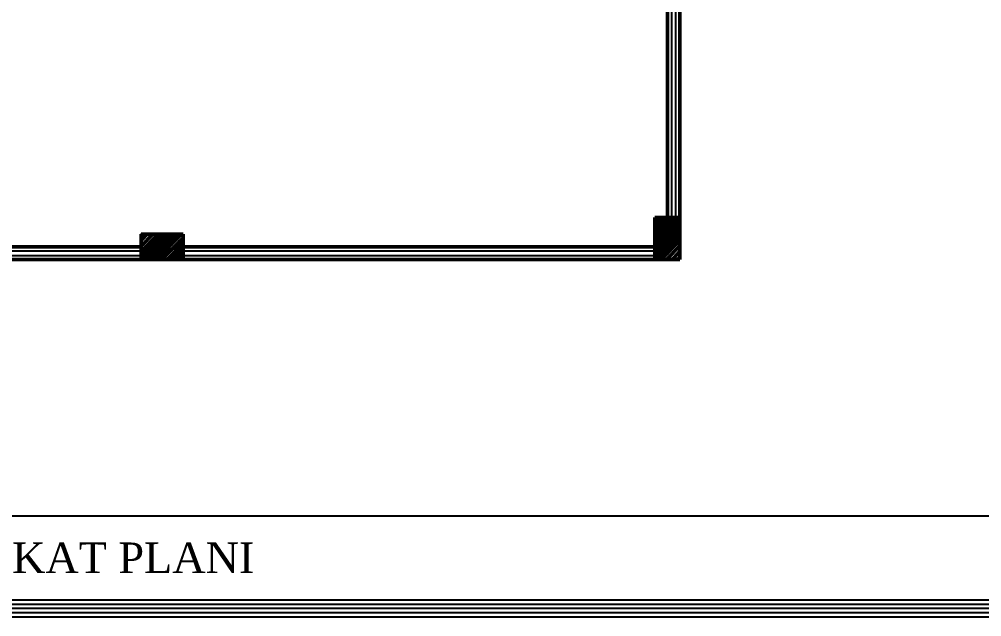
# Model space of a CAD drawing. Header units: millimetres. Extents: x 2046 to 14753, y 2361 to 29276.
# Drawn here: x 7256 to 8400, y 11152 to 11861 of the extents above; entities that cross this region are included whole.
import ezdxf

# ---------------------------------------------------------------- set-up
doc = ezdxf.new("R2010")
doc.units = ezdxf.units.MM
doc.layers.add('A.O. DUVAR', color=7, linetype='Continuous', lineweight=50)
doc.layers.add('yazi', color=251, linetype='Continuous', lineweight=25)
doc.styles.add('Elektrik Yazı', font='times.ttf')

msp = doc.modelspace()

# ---------------------------------------------------------------- linework, layer by layer
at = {"layer": 'A.O. DUVAR'}
for p, q in [((8026.152, 11977.858), (8026.152, 11625.858)), ((8041.152, 11977.858), (8041.152, 11575.858)), ((8011.152, 11625.858), (8041.152, 11625.858)), ((8011.152, 11575.858), (8011.152, 11625.858)), ((8041.152, 11625.858), (8041.152, 11575.858)), ((7401.152, 11605.858), (7451.152, 11605.858)), ((7401.152, 11575.858), (7401.152, 11605.858)), ((7451.152, 11605.858), (7451.152, 11575.858)), ((7401.152, 11590.858), (7221.152, 11590.858)), ((8011.152, 11590.858), (7451.152, 11590.858)), ((8041.152, 11575.858), (6641.152, 11575.858)), ((7451.152, 11575.858), (7401.152, 11575.858)), ((8041.152, 11575.858), (8011.152, 11575.858))]:
    msp.add_line(p, q, dxfattribs=at)
at = {"layer": 'A.O. DUVAR', "lineweight": 25, "ltscale": 4}
for p, q in [((8031.152, 11977.858), (8031.152, 11625.858)), ((8036.152, 11625.858), (8036.152, 11977.858)), ((8031.152, 11625.858), (8036.152, 11625.858)), ((7401.152, 11585.858), (7221.152, 11585.858)), ((7221.152, 11580.858), (7401.152, 11580.858)), ((7401.152, 11580.858), (7401.152, 11585.858)), ((8011.152, 11585.858), (7451.152, 11585.858)), ((7451.152, 11585.858), (7451.152, 11580.858)), ((7451.152, 11580.858), (8011.152, 11580.858)), ((8011.152, 11580.858), (8011.152, 11585.858))]:
    msp.add_line(p, q, dxfattribs=at)
at = {"layer": 'A.O. DUVAR', "linetype": 'Continuous', "ltscale": 10}
for p, q in [((8011.152, 11622.679), (8014.332, 11625.858)), ((8011.152, 11615.944), (8021.067, 11625.858)), ((8011.152, 11609.209), (8027.802, 11625.858)), ((8011.152, 11602.473), (8034.537, 11625.858)), ((8011.152, 11595.738), (8041.152, 11625.738)), ((8011.152, 11589.003), (8041.152, 11619.003)), ((8014.271, 11622.43), (8014.271, 11622.43)), ((8014.271, 11615.695), (8014.271, 11615.695)), ((8017.639, 11625.798), (8017.639, 11625.798)), ((8017.639, 11619.063), (8017.639, 11619.063)), ((8021.006, 11622.43), (8021.006, 11622.43)), ((8021.006, 11615.695), (8021.006, 11615.695)), ((8024.374, 11625.798), (8024.374, 11625.798)), ((8024.374, 11619.063), (8024.374, 11619.063)), ((8027.741, 11622.43), (8027.741, 11622.43)), ((8027.741, 11615.695), (8027.741, 11615.695)), ((8031.109, 11625.798), (8031.109, 11625.798)), ((8031.109, 11619.063), (8031.109, 11619.063)), ((8034.477, 11622.43), (8034.477, 11622.43)), ((8034.477, 11615.695), (8034.477, 11615.695)), ((8037.844, 11625.798), (8037.844, 11625.798)), ((8037.844, 11619.063), (8037.844, 11619.063)), ((7401.152, 11605.376), (7401.635, 11605.858)), ((7401.152, 11598.641), (7408.37, 11605.858)), ((7401.152, 11591.905), (7415.105, 11605.858)), ((7401.152, 11585.17), (7421.84, 11605.858)), ((7401.152, 11578.435), (7428.576, 11605.858)), ((7404.736, 11605.592), (7404.736, 11605.592)), ((7405.311, 11575.858), (7435.311, 11605.858)), ((7411.471, 11605.592), (7411.471, 11605.592)), ((7412.046, 11575.858), (7442.046, 11605.858)), ((7418.207, 11605.592), (7418.207, 11605.592)), ((7418.781, 11575.858), (7448.781, 11605.858)), ((7424.942, 11605.592), (7424.942, 11605.592)), ((7431.677, 11605.592), (7431.677, 11605.592)), ((7438.412, 11605.592), (7438.412, 11605.592)), ((7445.147, 11605.592), (7445.147, 11605.592)), ((8011.152, 11582.268), (8041.152, 11612.268)), ((8011.478, 11575.858), (8041.152, 11605.533)), ((8014.271, 11608.96), (8014.271, 11608.96)), ((8017.639, 11612.327), (8017.639, 11612.327)), ((8017.639, 11605.592), (8017.639, 11605.592)), ((8021.006, 11608.96), (8021.006, 11608.96)), ((8024.374, 11612.327), (8024.374, 11612.327)), ((8024.374, 11605.592), (8024.374, 11605.592)), ((8027.741, 11608.96), (8027.741, 11608.96)), ((8031.109, 11612.327), (8031.109, 11612.327)), ((8031.109, 11605.592), (8031.109, 11605.592)), ((8034.477, 11608.96), (8034.477, 11608.96)), ((8037.844, 11612.327), (8037.844, 11612.327)), ((8037.844, 11605.592), (8037.844, 11605.592)), ((7401.369, 11602.225), (7401.369, 11602.225)), ((7401.369, 11595.489), (7401.369, 11595.489)), ((7404.736, 11598.857), (7404.736, 11598.857)), ((7404.736, 11592.122), (7404.736, 11592.122)), ((7408.104, 11602.225), (7408.104, 11602.225)), ((7408.104, 11595.489), (7408.104, 11595.489)), ((7411.471, 11598.857), (7411.471, 11598.857)), ((7411.471, 11592.122), (7411.471, 11592.122)), ((7414.839, 11602.225), (7414.839, 11602.225)), ((7414.839, 11595.489), (7414.839, 11595.489)), ((7418.207, 11598.857), (7418.207, 11598.857)), ((7418.207, 11592.122), (7418.207, 11592.122)), ((7421.574, 11602.225), (7421.574, 11602.225)), ((7421.574, 11595.489), (7421.574, 11595.489)), ((7424.942, 11598.857), (7424.942, 11598.857)), ((7424.942, 11592.122), (7424.942, 11592.122)), ((7425.516, 11575.858), (7451.152, 11601.494)), ((7428.309, 11602.225), (7428.309, 11602.225)), ((7428.309, 11595.489), (7428.309, 11595.489)), ((7431.677, 11598.857), (7431.677, 11598.857)), ((7431.677, 11592.122), (7431.677, 11592.122)), ((7432.252, 11575.858), (7451.152, 11594.759)), ((7435.045, 11602.225), (7435.045, 11602.225)), ((7435.045, 11595.489), (7435.045, 11595.489)), ((7438.412, 11598.857), (7438.412, 11598.857)), ((7438.412, 11592.122), (7438.412, 11592.122)), ((7441.78, 11602.225), (7441.78, 11602.225)), ((7441.78, 11595.489), (7441.78, 11595.489)), ((7445.147, 11598.857), (7445.147, 11598.857)), ((7445.147, 11592.122), (7445.147, 11592.122)), ((7448.515, 11602.225), (7448.515, 11602.225)), ((7448.515, 11595.489), (7448.515, 11595.489)), ((8014.271, 11602.225), (8014.271, 11602.225)), ((8014.271, 11595.489), (8014.271, 11595.489)), ((8017.639, 11598.857), (8017.639, 11598.857)), ((8017.639, 11592.122), (8017.639, 11592.122)), ((8018.213, 11575.858), (8041.152, 11598.797)), ((8021.006, 11602.225), (8021.006, 11602.225)), ((8021.006, 11595.489), (8021.006, 11595.489)), ((8024.374, 11598.857), (8024.374, 11598.857)), ((8024.374, 11592.122), (8024.374, 11592.122)), ((8024.948, 11575.858), (8041.152, 11592.062)), ((8027.741, 11602.225), (8027.741, 11602.225)), ((8027.741, 11595.489), (8027.741, 11595.489)), ((8031.109, 11598.857), (8031.109, 11598.857)), ((8031.109, 11592.122), (8031.109, 11592.122)), ((8034.477, 11602.225), (8034.477, 11602.225)), ((8034.477, 11595.489), (8034.477, 11595.489)), ((8037.844, 11598.857), (8037.844, 11598.857)), ((8037.844, 11592.122), (8037.844, 11592.122)), ((7401.369, 11588.754), (7401.369, 11588.754)), ((7401.369, 11582.019), (7401.369, 11582.019)), ((7404.736, 11585.387), (7404.736, 11585.387)), ((7408.104, 11588.754), (7408.104, 11588.754)), ((7408.104, 11582.019), (7408.104, 11582.019)), ((7411.471, 11585.387), (7411.471, 11585.387)), ((7414.839, 11588.754), (7414.839, 11588.754)), ((7414.839, 11582.019), (7414.839, 11582.019)), ((7418.207, 11585.387), (7418.207, 11585.387)), ((7421.574, 11588.754), (7421.574, 11588.754)), ((7421.574, 11582.019), (7421.574, 11582.019)), ((7424.942, 11585.387), (7424.942, 11585.387)), ((7428.309, 11588.754), (7428.309, 11588.754)), ((7428.309, 11582.019), (7428.309, 11582.019)), ((7431.677, 11585.387), (7431.677, 11585.387)), ((7435.045, 11588.754), (7435.045, 11588.754)), ((7435.045, 11582.019), (7435.045, 11582.019)), ((7438.412, 11585.387), (7438.412, 11585.387)), ((7438.987, 11575.858), (7451.152, 11588.024)), ((7441.78, 11588.754), (7441.78, 11588.754)), ((7441.78, 11582.019), (7441.78, 11582.019)), ((7445.147, 11585.387), (7445.147, 11585.387)), ((7445.722, 11575.858), (7451.152, 11581.289)), ((7448.515, 11588.754), (7448.515, 11588.754)), ((7448.515, 11582.019), (7448.515, 11582.019)), ((8014.271, 11588.754), (8014.271, 11588.754)), ((8014.271, 11582.019), (8014.271, 11582.019)), ((8017.639, 11585.387), (8017.639, 11585.387)), ((8021.006, 11588.754), (8021.006, 11588.754)), ((8021.006, 11582.019), (8021.006, 11582.019)), ((8024.374, 11585.387), (8024.374, 11585.387)), ((8027.741, 11588.754), (8027.741, 11588.754)), ((8027.741, 11582.019), (8027.741, 11582.019)), ((8031.109, 11585.387), (8031.109, 11585.387)), ((8031.684, 11575.858), (8041.152, 11585.327)), ((8034.477, 11588.754), (8034.477, 11588.754)), ((8034.477, 11582.019), (8034.477, 11582.019)), ((8037.844, 11585.387), (8037.844, 11585.387)), ((7404.736, 11578.651), (7404.736, 11578.651)), ((7411.471, 11578.651), (7411.471, 11578.651)), ((7418.207, 11578.651), (7418.207, 11578.651)), ((7424.942, 11578.651), (7424.942, 11578.651)), ((7431.677, 11578.651), (7431.677, 11578.651)), ((7438.412, 11578.651), (7438.412, 11578.651)), ((7445.147, 11578.651), (7445.147, 11578.651)), ((8017.639, 11578.651), (8017.639, 11578.651)), ((8024.374, 11578.651), (8024.374, 11578.651)), ((8031.109, 11578.651), (8031.109, 11578.651)), ((8037.844, 11578.651), (8037.844, 11578.651)), ((8038.419, 11575.858), (8041.152, 11578.592))]:
    msp.add_line(p, q, dxfattribs=at)
at = {"layer": 'yazi'}
msp.add_line((3020.515, 11271.662), (11459.215, 11271.662), dxfattribs=at)
for points in [[(3020.515, 11171.662), (11459.215, 11171.662)], [(3020.515, 11166.662), (11459.215, 11166.662)], [(3020.515, 11161.662), (11459.215, 11161.662)], [(3020.515, 11156.662), (11459.215, 11156.662)], [(3020.515, 11151.662), (11484.215, 11151.662)]]:
    msp.add_lwpolyline(points, dxfattribs=at)

# ---------------------------------------------------------------- texts
at = {"layer": 'yazi', "lineweight": 30, "insert": (6941.941, 11239.869), "char_height": 36.27535, "width": 737.82109, "attachment_point": 1, "style": 'Elektrik Yazı'}
msp.add_mtext('NORMAL 1. KAT PLANI', dxfattribs=at)

doc.saveas('drawing.dxf')
